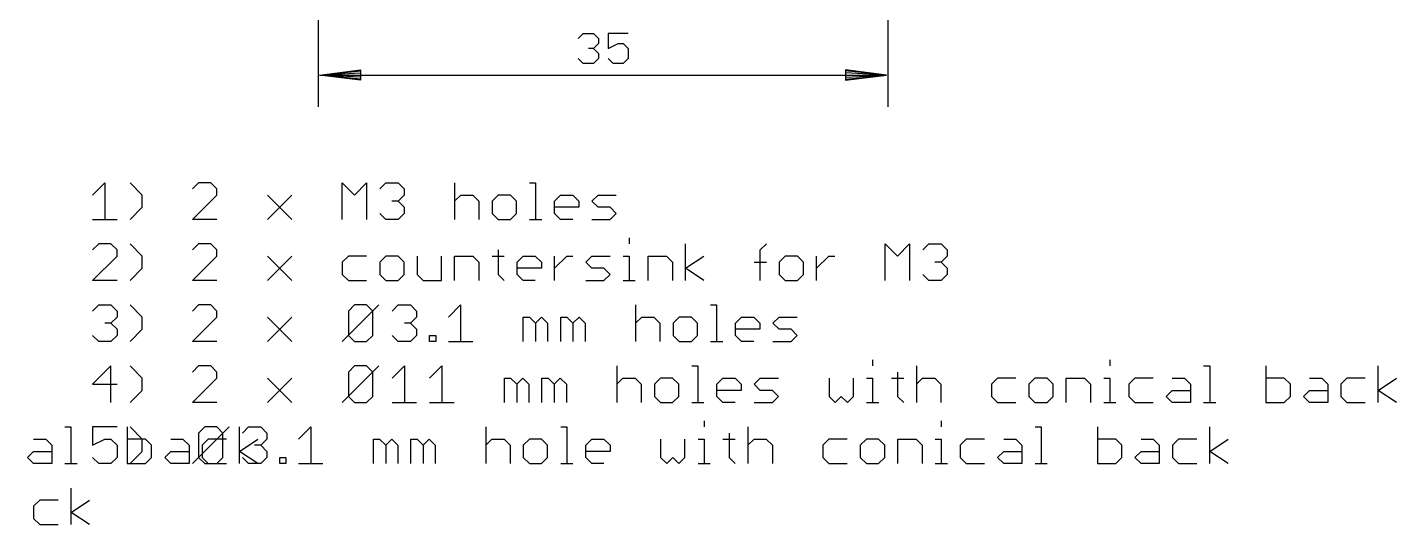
# Model space of a CAD drawing. Extents: x -17 to 135, y -36 to 126.
# Drawn here: x 51.1 to 135.3, y -36.1 to -5.6 of the extents above; entities that cross this region are included whole.
import ezdxf

# ---------------------------------------------------------------- set-up
doc = ezdxf.new("R2010")
doc.units = 0
doc.header["$MEASUREMENT"] = 0
doc.layers.add('114', color=253, linetype='CONTINUOUS', true_color=0xadadad)
doc.layers.add('47', color=140, linetype='CONTINUOUS', true_color=0x00bfff)

msp = doc.modelspace()

# ---------------------------------------------------------------- linework, layer by layer
at = {"layer": '114'}
for p, q in [((55.127, -15.8744), (55.8763, -15.1251)), ((55.8763, -15.1251), (55.8763, -17.373)), ((58.1783, -15.8744), (57.429, -15.1251)), ((61.6402, -15.1251), (61.2656, -15.4997)), ((62.3895, -15.1251), (61.6402, -15.1251)), ((62.7642, -15.4997), (62.3895, -15.1251)), ((70.4734, -17.373), (70.4734, -15.1251)), ((70.4734, -15.1251), (71.2227, -15.8744)), ((71.2227, -15.8744), (71.9721, -15.1251)), ((71.9721, -15.1251), (71.9721, -17.373)), ((72.7754, -15.4997), (73.1501, -15.1251)), ((73.1501, -15.1251), (73.8994, -15.1251)), ((73.8994, -15.1251), (74.274, -15.4997)), ((77.3793, -15.1251), (77.3793, -17.373)), ((81.9833, -15.1251), (82.3579, -15.1251)), ((82.3579, -15.1251), (82.3579, -17.373)), ((58.1783, -16.6237), (58.1783, -15.8744)), ((61.2656, -17.373), (62.7642, -15.8744)), ((62.7642, -15.8744), (62.7642, -15.4997)), ((65.8695, -15.8744), (67.3681, -17.373)), ((65.8695, -17.373), (67.3681, -15.8744)), ((74.274, -15.8744), (73.8994, -16.249)), ((74.274, -15.4997), (74.274, -15.8744)), ((77.3793, -16.249), (77.754, -15.8744)), ((77.754, -15.8744), (78.5033, -15.8744)), ((78.5033, -15.8744), (78.8779, -16.249)), ((80.056, -15.8744), (79.6813, -16.249)), ((80.8053, -15.8744), (80.056, -15.8744)), ((81.1799, -16.249), (80.8053, -15.8744)), ((83.5179, -16.249), (83.8926, -15.8744)), ((83.8926, -15.8744), (84.6419, -15.8744)), ((84.6419, -15.8744), (85.0165, -16.249)), ((85.8199, -16.249), (86.1945, -15.8744)), ((86.1945, -15.8744), (87.3185, -15.8744)), ((57.429, -17.373), (58.1783, -16.6237)), ((73.8994, -16.249), (73.5247, -16.249)), ((73.8994, -16.249), (74.274, -16.6237)), ((74.274, -16.6237), (74.274, -16.9983)), ((78.8779, -16.249), (78.8779, -17.373)), ((79.6813, -16.249), (79.6813, -16.9983)), ((81.1799, -16.9983), (81.1799, -16.249)), ((83.5179, -16.9983), (83.5179, -16.249)), ((85.0165, -16.6237), (83.5179, -16.6237)), ((85.0165, -16.249), (85.0165, -16.6237)), ((86.1945, -16.6237), (85.8199, -16.249)), ((86.9438, -16.6237), (86.1945, -16.6237)), ((87.3185, -16.9983), (86.9438, -16.6237)), ((55.127, -17.373), (56.6256, -17.373)), ((62.7642, -17.373), (61.2656, -17.373)), ((73.1501, -17.373), (72.7754, -16.9983)), ((73.8994, -17.373), (73.1501, -17.373)), ((74.274, -16.9983), (73.8994, -17.373)), ((79.6813, -16.9983), (80.056, -17.373)), ((80.056, -17.373), (80.8053, -17.373)), ((80.8053, -17.373), (81.1799, -16.9983)), ((81.9833, -17.373), (82.7326, -17.373)), ((83.8926, -17.373), (83.5179, -16.9983)), ((84.6419, -17.373), (83.8926, -17.373)), ((85.8199, -17.373), (86.9438, -17.373)), ((86.9438, -17.373), (87.3185, -16.9983)), ((88.1128, -18.5004), (88.1128, -18.8751)), ((55.5017, -18.8751), (55.127, -19.2497)), ((56.251, -18.8751), (55.5017, -18.8751)), ((56.6256, -19.2497), (56.251, -18.8751)), ((56.6256, -19.6244), (56.6256, -19.2497)), ((58.1783, -19.6244), (57.429, -18.8751)), ((61.6402, -18.8751), (61.2656, -19.2497)), ((62.3895, -18.8751), (61.6402, -18.8751)), ((62.7642, -19.2497), (62.3895, -18.8751)), ((62.7642, -19.6244), (62.7642, -19.2497)), ((80.056, -19.2497), (80.056, -20.7483)), ((91.5748, -21.123), (91.5748, -18.8751)), ((96.1697, -19.2497), (96.5444, -18.8751)), ((96.1697, -21.123), (96.1697, -19.2497)), ((103.8519, -21.123), (103.8519, -18.8751)), ((103.8519, -18.8751), (104.6012, -19.6244)), ((104.6012, -19.6244), (105.3505, -18.8751)), ((105.3505, -18.8751), (105.3505, -21.123)), ((106.1539, -19.2497), (106.5286, -18.8751)), ((106.5286, -18.8751), (107.2779, -18.8751)), ((107.2779, -18.8751), (107.6525, -19.2497)), ((107.6525, -19.2497), (107.6525, -19.6244)), ((55.127, -21.123), (56.6256, -19.6244)), ((58.1783, -20.3737), (58.1783, -19.6244)), ((61.2656, -21.123), (62.7642, -19.6244)), ((65.8695, -19.6244), (67.3681, -21.123)), ((65.8695, -21.123), (67.3681, -19.6244)), ((70.8481, -19.6244), (70.4734, -19.999)), ((70.4734, -19.999), (70.4734, -20.7483)), ((71.9721, -19.6244), (70.8481, -19.6244)), ((73.1501, -19.6244), (72.7754, -19.999)), ((72.7754, -19.999), (72.7754, -20.7483)), ((73.8994, -19.6244), (73.1501, -19.6244)), ((74.274, -19.999), (73.8994, -19.6244)), ((74.274, -20.7483), (74.274, -19.999)), ((75.0774, -19.6244), (75.0774, -20.7483)), ((76.576, -21.123), (76.576, -19.6244)), ((77.3793, -21.123), (77.3793, -19.6244)), ((77.3793, -19.6244), (78.5033, -19.6244)), ((78.5033, -19.6244), (78.8779, -19.999)), ((78.8779, -19.999), (78.8779, -21.123)), ((79.6813, -19.6244), (80.4306, -19.6244)), ((81.2159, -19.999), (81.5906, -19.6244)), ((81.2159, -20.7483), (81.2159, -19.999)), ((81.5906, -19.6244), (82.3399, -19.6244)), ((82.3399, -19.6244), (82.7146, -19.999)), ((82.7146, -19.999), (82.7146, -20.3737)), ((83.5179, -21.123), (83.5179, -19.6244)), ((83.5179, -20.3737), (84.2672, -19.6244)), ((84.2672, -19.6244), (84.6419, -19.6244)), ((85.4362, -19.999), (85.8109, -19.6244)), ((85.8109, -20.3737), (85.4362, -19.999)), ((85.8109, -19.6244), (86.9348, -19.6244)), ((87.7382, -19.6244), (88.1128, -19.6244)), ((88.1128, -19.6244), (88.1128, -21.123)), ((89.2728, -21.123), (89.2728, -19.6244)), ((89.2728, -19.6244), (90.3968, -19.6244)), ((90.3968, -19.6244), (90.7714, -19.999)), ((90.7714, -19.999), (90.7714, -21.123)), ((91.5748, -20.3737), (92.6987, -19.6244)), ((95.7951, -19.999), (96.5444, -19.999)), ((97.7044, -19.6244), (97.3297, -19.999)), ((97.3297, -19.999), (97.3297, -20.7483)), ((98.4537, -19.6244), (97.7044, -19.6244)), ((98.8283, -19.999), (98.4537, -19.6244)), ((98.8283, -20.7483), (98.8283, -19.999)), ((99.6317, -21.123), (99.6317, -19.6244)), ((99.6317, -20.3737), (100.381, -19.6244)), ((100.381, -19.6244), (100.7556, -19.6244)), ((107.2779, -19.999), (106.9032, -19.999)), ((107.6525, -19.6244), (107.2779, -19.999)), ((107.2779, -19.999), (107.6525, -20.3737)), ((57.429, -21.123), (58.1783, -20.3737)), ((70.4734, -20.7483), (70.8481, -21.123)), ((72.7754, -20.7483), (73.1501, -21.123)), ((73.8994, -21.123), (74.274, -20.7483)), ((75.0774, -20.7483), (75.452, -21.123)), ((80.056, -20.7483), (80.4306, -21.123)), ((82.7146, -20.3737), (81.2159, -20.3737)), ((81.5906, -21.123), (81.2159, -20.7483)), ((86.5602, -20.3737), (85.8109, -20.3737)), ((86.9348, -20.7483), (86.5602, -20.3737)), ((86.5602, -21.123), (86.9348, -20.7483)), ((92.6987, -21.123), (91.5748, -20.3737)), ((97.3297, -20.7483), (97.7044, -21.123)), ((98.4537, -21.123), (98.8283, -20.7483)), ((106.5286, -21.123), (106.1539, -20.7483)), ((107.6525, -20.7483), (107.2779, -21.123)), ((107.6525, -20.3737), (107.6525, -20.7483)), ((56.6256, -21.123), (55.127, -21.123)), ((62.7642, -21.123), (61.2656, -21.123)), ((70.8481, -21.123), (71.9721, -21.123)), ((73.1501, -21.123), (73.8994, -21.123)), ((75.452, -21.123), (76.576, -21.123)), ((82.3399, -21.123), (81.5906, -21.123)), ((85.4362, -21.123), (86.5602, -21.123)), ((87.7382, -21.123), (88.4875, -21.123)), ((97.7044, -21.123), (98.4537, -21.123)), ((107.2779, -21.123), (106.5286, -21.123)), ((55.127, -22.9997), (55.5017, -22.6251)), ((55.5017, -22.6251), (56.251, -22.6251)), ((56.251, -22.6251), (56.6256, -22.9997)), ((58.1783, -23.3744), (57.429, -22.6251)), ((61.6402, -22.6251), (61.2656, -22.9997)), ((62.3895, -22.6251), (61.6402, -22.6251)), ((62.7642, -22.9997), (62.3895, -22.6251)), ((70.4734, -24.873), (72.7214, -22.6251)), ((71.2227, -22.6251), (70.8481, -22.9997)), ((71.9721, -22.6251), (71.2227, -22.6251)), ((72.3467, -22.9997), (71.9721, -22.6251)), ((73.5427, -22.9997), (73.9174, -22.6251)), ((73.9174, -22.6251), (74.6667, -22.6251)), ((74.6667, -22.6251), (75.0413, -22.9997)), ((76.9957, -23.3744), (77.745, -22.6251)), ((77.745, -22.6251), (77.745, -24.873)), ((88.5055, -22.6251), (88.5055, -24.873)), ((93.1094, -22.6251), (93.4841, -22.6251)), ((93.4841, -22.6251), (93.4841, -24.873)), ((56.6256, -23.3744), (56.251, -23.749)), ((56.6256, -22.9997), (56.6256, -23.3744)), ((58.1783, -24.1237), (58.1783, -23.3744)), ((61.2656, -24.873), (62.7642, -23.3744)), ((62.7642, -23.3744), (62.7642, -22.9997)), ((65.8695, -23.3744), (67.3681, -24.873)), ((65.8695, -24.873), (67.3681, -23.3744)), ((70.8481, -22.9997), (70.8481, -24.4983)), ((72.3467, -24.4983), (72.3467, -22.9997)), ((75.0413, -23.3744), (74.6667, -23.749)), ((75.0413, -22.9997), (75.0413, -23.3744)), ((81.5996, -24.873), (81.5996, -23.3744)), ((81.5996, -23.3744), (81.9743, -23.3744)), ((81.9743, -23.3744), (82.3489, -23.749)), ((82.3489, -23.749), (82.7236, -23.3744)), ((82.7236, -23.3744), (83.0982, -23.749)), ((83.9016, -24.873), (83.9016, -23.3744)), ((83.9016, -23.3744), (84.2762, -23.3744)), ((84.2762, -23.3744), (84.6509, -23.749)), ((84.6509, -23.749), (85.0255, -23.3744)), ((85.0255, -23.3744), (85.4002, -23.749)), ((88.5055, -23.749), (88.8802, -23.3744)), ((88.8802, -23.3744), (89.6295, -23.3744)), ((89.6295, -23.3744), (90.0041, -23.749)), ((91.1821, -23.3744), (90.8075, -23.749)), ((91.9314, -23.3744), (91.1821, -23.3744)), ((92.3061, -23.749), (91.9314, -23.3744)), ((94.6441, -23.749), (95.0187, -23.3744)), ((95.0187, -23.3744), (95.768, -23.3744)), ((95.768, -23.3744), (96.1427, -23.749)), ((96.946, -23.749), (97.3207, -23.3744)), ((97.3207, -23.3744), (98.4447, -23.3744)), ((56.251, -23.749), (55.8763, -23.749)), ((56.251, -23.749), (56.6256, -24.1237)), ((56.6256, -24.1237), (56.6256, -24.4983)), ((57.429, -24.873), (58.1783, -24.1237)), ((74.6667, -23.749), (74.292, -23.749)), ((74.6667, -23.749), (75.0413, -24.1237)), ((75.0413, -24.1237), (75.0413, -24.4983)), ((82.3489, -23.749), (82.3489, -24.873)), ((83.0982, -23.749), (83.0982, -24.873)), ((84.6509, -23.749), (84.6509, -24.873)), ((85.4002, -23.749), (85.4002, -24.873)), ((90.0041, -23.749), (90.0041, -24.873)), ((90.8075, -23.749), (90.8075, -24.4983)), ((92.3061, -24.4983), (92.3061, -23.749)), ((94.6441, -24.4983), (94.6441, -23.749)), ((96.1427, -24.1237), (94.6441, -24.1237)), ((96.1427, -23.749), (96.1427, -24.1237)), ((97.3207, -24.1237), (96.946, -23.749)), ((98.07, -24.1237), (97.3207, -24.1237)), ((98.4447, -24.4983), (98.07, -24.1237)), ((55.5017, -24.873), (55.127, -24.4983)), ((56.251, -24.873), (55.5017, -24.873)), ((56.6256, -24.4983), (56.251, -24.873)), ((62.7642, -24.873), (61.2656, -24.873)), ((70.8481, -24.4983), (71.2227, -24.873)), ((71.2227, -24.873), (71.9721, -24.873)), ((71.9721, -24.873), (72.3467, -24.4983)), ((73.9174, -24.873), (73.5427, -24.4983)), ((74.6667, -24.873), (73.9174, -24.873)), ((75.0413, -24.4983), (74.6667, -24.873)), ((75.8447, -24.873), (75.8447, -24.4983)), ((75.8447, -24.4983), (76.2193, -24.4983)), ((76.2193, -24.873), (75.8447, -24.873)), ((76.2193, -24.4983), (76.2193, -24.873)), ((76.9957, -24.873), (78.4943, -24.873)), ((90.8075, -24.4983), (91.1821, -24.873)), ((91.1821, -24.873), (91.9314, -24.873)), ((91.9314, -24.873), (92.3061, -24.4983)), ((93.1094, -24.873), (93.8587, -24.873)), ((95.0187, -24.873), (94.6441, -24.4983)), ((95.768, -24.873), (95.0187, -24.873)), ((96.946, -24.873), (98.07, -24.873)), ((98.07, -24.873), (98.4447, -24.4983)), ((103.0756, -26.0004), (103.0756, -26.3751)), ((117.6547, -26.0004), (117.6547, -26.3751)), ((56.251, -26.3751), (55.127, -27.499)), ((56.251, -28.623), (56.251, -26.3751)), ((58.1783, -27.1244), (57.429, -26.3751)), ((61.6402, -26.3751), (61.2656, -26.7497)), ((62.3895, -26.3751), (61.6402, -26.3751)), ((62.7642, -26.7497), (62.3895, -26.3751)), ((62.7642, -27.1244), (62.7642, -26.7497)), ((70.4734, -28.623), (72.7214, -26.3751)), ((71.2227, -26.3751), (70.8481, -26.7497)), ((70.8481, -26.7497), (70.8481, -28.2483)), ((71.9721, -26.3751), (71.2227, -26.3751)), ((72.3467, -26.7497), (71.9721, -26.3751)), ((72.3467, -28.2483), (72.3467, -26.7497)), ((73.5427, -27.1244), (74.292, -26.3751)), ((74.292, -26.3751), (74.292, -28.623)), ((75.8447, -27.1244), (76.594, -26.3751)), ((76.594, -26.3751), (76.594, -28.623)), ((87.3545, -26.3751), (87.3545, -28.623)), ((91.9584, -26.3751), (92.3331, -26.3751)), ((92.3331, -26.3751), (92.3331, -28.623)), ((104.6103, -26.7497), (104.6103, -28.2483)), ((105.7702, -26.3751), (105.7702, -28.623)), ((123.4186, -26.3751), (123.7933, -26.3751)), ((123.7933, -26.3751), (123.7933, -28.623)), ((127.2553, -26.3751), (127.2553, -28.623)), ((134.1612, -28.623), (134.1612, -26.3751)), ((55.127, -27.499), (56.6256, -27.499)), ((58.1783, -27.8737), (58.1783, -27.1244)), ((61.2656, -28.623), (62.7642, -27.1244)), ((65.8695, -27.1244), (67.3681, -28.623)), ((65.8695, -28.623), (67.3681, -27.1244)), ((80.4486, -28.623), (80.4486, -27.1244)), ((80.4486, -27.1244), (80.8233, -27.1244)), ((80.8233, -27.1244), (81.1979, -27.499)), ((81.1979, -27.499), (81.5726, -27.1244)), ((81.1979, -27.499), (81.1979, -28.623)), ((81.5726, -27.1244), (81.9472, -27.499)), ((81.9472, -27.499), (81.9472, -28.623)), ((82.7506, -28.623), (82.7506, -27.1244)), ((82.7506, -27.1244), (83.1252, -27.1244)), ((83.1252, -27.1244), (83.4999, -27.499)), ((83.4999, -27.499), (83.8745, -27.1244)), ((83.4999, -27.499), (83.4999, -28.623)), ((83.8745, -27.1244), (84.2492, -27.499)), ((84.2492, -27.499), (84.2492, -28.623)), ((87.3545, -27.499), (87.7292, -27.1244)), ((87.7292, -27.1244), (88.4785, -27.1244)), ((88.4785, -27.1244), (88.8531, -27.499)), ((88.8531, -27.499), (88.8531, -28.623)), ((90.0311, -27.1244), (89.6565, -27.499)), ((89.6565, -27.499), (89.6565, -28.2483)), ((90.7804, -27.1244), (90.0311, -27.1244)), ((91.1551, -27.499), (90.7804, -27.1244)), ((91.1551, -28.2483), (91.1551, -27.499)), ((93.4931, -27.499), (93.8677, -27.1244)), ((93.4931, -28.2483), (93.4931, -27.499)), ((93.8677, -27.1244), (94.6171, -27.1244)), ((94.6171, -27.1244), (94.9917, -27.499)), ((94.9917, -27.499), (94.9917, -27.8737)), ((95.7951, -27.499), (96.1697, -27.1244)), ((96.1697, -27.8737), (95.7951, -27.499)), ((96.1697, -27.1244), (97.2937, -27.1244)), ((100.399, -27.1244), (100.399, -28.2483)), ((101.8976, -28.2483), (101.8976, -27.1244)), ((102.701, -27.1244), (103.0756, -27.1244)), ((103.0756, -27.1244), (103.0756, -28.623)), ((104.2356, -27.1244), (104.9849, -27.1244)), ((105.7702, -27.499), (106.1449, -27.1244)), ((106.1449, -27.1244), (106.8942, -27.1244)), ((106.8942, -27.1244), (107.2689, -27.499)), ((107.2689, -27.499), (107.2689, -28.623)), ((110.7488, -27.1244), (110.3742, -27.499)), ((110.3742, -27.499), (110.3742, -28.2483)), ((111.8728, -27.1244), (110.7488, -27.1244)), ((113.0508, -27.1244), (112.6761, -27.499)), ((112.6761, -27.499), (112.6761, -28.2483)), ((113.8001, -27.1244), (113.0508, -27.1244)), ((114.1748, -27.499), (113.8001, -27.1244)), ((114.1748, -28.2483), (114.1748, -27.499)), ((114.9781, -28.623), (114.9781, -27.1244)), ((114.9781, -27.1244), (116.1021, -27.1244)), ((116.1021, -27.1244), (116.4767, -27.499)), ((116.4767, -27.499), (116.4767, -28.623)), ((117.2801, -27.1244), (117.6547, -27.1244)), ((117.6547, -27.1244), (117.6547, -28.623)), ((119.1894, -27.1244), (118.8147, -27.499)), ((118.8147, -27.499), (118.8147, -28.2483)), ((120.3133, -27.1244), (119.1894, -27.1244)), ((121.4913, -27.1244), (122.2406, -27.1244)), ((122.2406, -27.1244), (122.6153, -27.499)), ((122.6153, -27.499), (122.6153, -28.623)), ((128.3792, -27.1244), (127.2553, -27.1244)), ((128.7539, -27.499), (128.3792, -27.1244)), ((128.7539, -28.2483), (128.7539, -27.499)), ((129.9319, -27.1244), (130.6812, -27.1244)), ((130.6812, -27.1244), (131.0558, -27.499)), ((131.0558, -27.499), (131.0558, -28.623)), ((132.2338, -27.1244), (131.8592, -27.499)), ((131.8592, -27.499), (131.8592, -28.2483)), ((133.3578, -27.1244), (132.2338, -27.1244)), ((134.1612, -27.8737), (135.2851, -27.1244)), ((57.429, -28.623), (58.1783, -27.8737)), ((70.8481, -28.2483), (71.2227, -28.623)), ((71.9721, -28.623), (72.3467, -28.2483)), ((89.6565, -28.2483), (90.0311, -28.623)), ((90.7804, -28.623), (91.1551, -28.2483)), ((94.9917, -27.8737), (93.4931, -27.8737)), ((93.8677, -28.623), (93.4931, -28.2483)), ((96.919, -27.8737), (96.1697, -27.8737)), ((97.2937, -28.2483), (96.919, -27.8737)), ((96.919, -28.623), (97.2937, -28.2483)), ((100.399, -28.2483), (100.7736, -28.623)), ((100.7736, -28.623), (101.1483, -28.2483)), ((101.1483, -28.2483), (101.523, -28.623)), ((101.523, -28.623), (101.8976, -28.2483)), ((104.6103, -28.2483), (104.9849, -28.623)), ((110.3742, -28.2483), (110.7488, -28.623)), ((112.6761, -28.2483), (113.0508, -28.623)), ((113.8001, -28.623), (114.1748, -28.2483)), ((118.8147, -28.2483), (119.1894, -28.623)), ((121.1167, -28.2483), (121.4913, -27.8737)), ((121.4913, -28.623), (121.1167, -28.2483)), ((121.4913, -27.8737), (122.6153, -27.8737)), ((128.3792, -28.623), (128.7539, -28.2483)), ((129.5572, -28.2483), (129.9319, -27.8737)), ((129.9319, -28.623), (129.5572, -28.2483)), ((129.9319, -27.8737), (131.0558, -27.8737)), ((131.8592, -28.2483), (132.2338, -28.623)), ((135.2851, -28.623), (134.1612, -27.8737)), ((62.7642, -28.623), (61.2656, -28.623)), ((71.2227, -28.623), (71.9721, -28.623)), ((73.5427, -28.623), (75.0413, -28.623)), ((75.8447, -28.623), (77.3433, -28.623)), ((90.0311, -28.623), (90.7804, -28.623)), ((91.9584, -28.623), (92.7078, -28.623)), ((94.6171, -28.623), (93.8677, -28.623)), ((95.7951, -28.623), (96.919, -28.623)), ((102.701, -28.623), (103.4503, -28.623)), ((110.7488, -28.623), (111.8728, -28.623)), ((113.0508, -28.623), (113.8001, -28.623)), ((117.2801, -28.623), (118.0294, -28.623)), ((119.1894, -28.623), (120.3133, -28.623)), ((122.6153, -28.623), (121.4913, -28.623)), ((123.4186, -28.623), (124.168, -28.623)), ((127.2553, -28.623), (128.3792, -28.623)), ((131.0558, -28.623), (129.9319, -28.623)), ((132.2338, -28.623), (133.3578, -28.623)), ((53.4186, -30.1251), (53.7933, -30.1251)), ((53.7933, -30.1251), (53.7933, -32.373)), ((56.6256, -30.1251), (55.127, -30.1251)), ((55.127, -30.1251), (55.127, -31.249)), ((57.2553, -30.1251), (57.2553, -32.373)), ((58.1783, -30.8744), (57.429, -30.1251)), ((61.2656, -32.373), (63.5135, -30.1251)), ((62.0149, -30.1251), (61.6402, -30.4997)), ((62.7642, -30.1251), (62.0149, -30.1251)), ((63.1388, -30.4997), (62.7642, -30.1251)), ((64.1612, -32.373), (64.1612, -30.1251)), ((64.3349, -30.4997), (64.7095, -30.1251)), ((64.7095, -30.1251), (65.4588, -30.1251)), ((65.4588, -30.1251), (65.8335, -30.4997)), ((67.7878, -30.8744), (68.5371, -30.1251)), ((68.5371, -30.1251), (68.5371, -32.373)), ((79.2976, -30.1251), (79.2976, -32.373)), ((83.9016, -30.1251), (84.2762, -30.1251)), ((84.2762, -30.1251), (84.2762, -32.373)), ((92.7168, -29.7504), (92.7168, -30.1251)), ((95.4114, -30.1251), (95.4114, -32.373)), ((107.2959, -29.7504), (107.2959, -30.1251)), ((113.0598, -30.1251), (113.4345, -30.1251)), ((113.4345, -30.1251), (113.4345, -32.373)), ((116.8964, -30.1251), (116.8964, -32.373)), ((123.8023, -32.373), (123.8023, -30.1251)), ((51.4913, -30.8744), (52.2406, -30.8744)), ((52.2406, -30.8744), (52.6153, -31.249)), ((55.127, -31.249), (55.8763, -30.8744)), ((55.8763, -30.8744), (56.251, -30.8744)), ((56.251, -30.8744), (56.6256, -31.249)), ((58.3792, -30.8744), (57.2553, -30.8744)), ((58.1783, -31.6237), (58.1783, -30.8744)), ((58.7539, -31.249), (58.3792, -30.8744)), ((59.9319, -30.8744), (60.6812, -30.8744)), ((60.6812, -30.8744), (61.0558, -31.249)), ((61.6402, -30.4997), (61.6402, -31.9983)), ((62.2338, -30.8744), (61.8592, -31.249)), ((63.3578, -30.8744), (62.2338, -30.8744)), ((63.1388, -31.9983), (63.1388, -30.4997)), ((64.1612, -31.6237), (65.2851, -30.8744)), ((65.8335, -30.8744), (65.4588, -31.249)), ((65.8335, -30.4997), (65.8335, -30.8744)), ((72.3917, -32.373), (72.3917, -30.8744)), ((72.3917, -30.8744), (72.7664, -30.8744)), ((72.7664, -30.8744), (73.141, -31.249)), ((73.141, -31.249), (73.5157, -30.8744)), ((73.5157, -30.8744), (73.8904, -31.249)), ((74.6937, -32.373), (74.6937, -30.8744)), ((74.6937, -30.8744), (75.0684, -30.8744)), ((75.0684, -30.8744), (75.443, -31.249)), ((75.443, -31.249), (75.8177, -30.8744)), ((75.8177, -30.8744), (76.1923, -31.249)), ((79.2976, -31.249), (79.6723, -30.8744)), ((79.6723, -30.8744), (80.4216, -30.8744)), ((80.4216, -30.8744), (80.7963, -31.249)), ((81.9743, -30.8744), (81.5996, -31.249)), ((82.7236, -30.8744), (81.9743, -30.8744)), ((83.0982, -31.249), (82.7236, -30.8744)), ((85.4362, -31.249), (85.8109, -30.8744)), ((85.8109, -30.8744), (86.5602, -30.8744)), ((86.5602, -30.8744), (86.9348, -31.249)), ((90.0401, -30.8744), (90.0401, -31.9983)), ((91.5388, -31.9983), (91.5388, -30.8744)), ((92.3421, -30.8744), (92.7168, -30.8744)), ((92.7168, -30.8744), (92.7168, -32.373)), ((93.8768, -30.8744), (94.6261, -30.8744)), ((94.2514, -30.4997), (94.2514, -31.9983)), ((95.4114, -31.249), (95.7861, -30.8744)), ((95.7861, -30.8744), (96.5354, -30.8744)), ((96.5354, -30.8744), (96.91, -31.249)), ((100.39, -30.8744), (100.0153, -31.249)), ((101.5139, -30.8744), (100.39, -30.8744)), ((102.6919, -30.8744), (102.3173, -31.249)), ((103.4413, -30.8744), (102.6919, -30.8744)), ((103.8159, -31.249), (103.4413, -30.8744)), ((104.6193, -32.373), (104.6193, -30.8744)), ((104.6193, -30.8744), (105.7432, -30.8744)), ((105.7432, -30.8744), (106.1179, -31.249)), ((106.9212, -30.8744), (107.2959, -30.8744)), ((107.2959, -30.8744), (107.2959, -32.373)), ((108.8305, -30.8744), (108.4559, -31.249)), ((109.9545, -30.8744), (108.8305, -30.8744)), ((111.1325, -30.8744), (111.8818, -30.8744)), ((111.8818, -30.8744), (112.2564, -31.249)), ((118.0204, -30.8744), (116.8964, -30.8744)), ((118.395, -31.249), (118.0204, -30.8744)), ((119.573, -30.8744), (120.3223, -30.8744)), ((120.3223, -30.8744), (120.697, -31.249)), ((121.875, -30.8744), (121.5003, -31.249)), ((122.999, -30.8744), (121.875, -30.8744)), ((123.8023, -31.6237), (124.9263, -30.8744)), ((51.1167, -31.9983), (51.4913, -31.6237)), ((51.4913, -31.6237), (52.6153, -31.6237)), ((52.6153, -31.249), (52.6153, -32.373)), ((56.6256, -31.249), (56.6256, -31.9983)), ((57.429, -32.373), (58.1783, -31.6237)), ((58.7539, -31.9983), (58.7539, -31.249)), ((59.5572, -31.9983), (59.9319, -31.6237)), ((59.9319, -31.6237), (61.0558, -31.6237)), ((61.0558, -31.249), (61.0558, -32.373)), ((61.8592, -31.249), (61.8592, -31.9983)), ((65.2851, -32.373), (64.1612, -31.6237)), ((65.4588, -31.249), (65.0842, -31.249)), ((65.4588, -31.249), (65.8335, -31.6237)), ((65.8335, -31.6237), (65.8335, -31.9983)), ((73.141, -31.249), (73.141, -32.373)), ((73.8904, -31.249), (73.8904, -32.373)), ((75.443, -31.249), (75.443, -32.373)), ((76.1923, -31.249), (76.1923, -32.373)), ((80.7963, -31.249), (80.7963, -32.373)), ((81.5996, -31.249), (81.5996, -31.9983)), ((83.0982, -31.9983), (83.0982, -31.249)), ((85.4362, -31.9983), (85.4362, -31.249)), ((86.9348, -31.6237), (85.4362, -31.6237)), ((86.9348, -31.249), (86.9348, -31.6237)), ((96.91, -31.249), (96.91, -32.373)), ((100.0153, -31.249), (100.0153, -31.9983)), ((102.3173, -31.249), (102.3173, -31.9983)), ((103.8159, -31.9983), (103.8159, -31.249)), ((106.1179, -31.249), (106.1179, -32.373)), ((108.4559, -31.249), (108.4559, -31.9983)), ((110.7578, -31.9983), (111.1325, -31.6237)), ((111.1325, -31.6237), (112.2564, -31.6237)), ((112.2564, -31.249), (112.2564, -32.373)), ((118.395, -31.9983), (118.395, -31.249)), ((119.1984, -31.9983), (119.573, -31.6237)), ((119.573, -31.6237), (120.697, -31.6237)), ((120.697, -31.249), (120.697, -32.373)), ((121.5003, -31.249), (121.5003, -31.9983)), ((124.9263, -32.373), (123.8023, -31.6237)), ((51.4913, -32.373), (51.1167, -31.9983)), ((52.6153, -32.373), (51.4913, -32.373)), ((53.4186, -32.373), (54.168, -32.373)), ((55.5017, -32.373), (55.127, -31.9983)), ((56.251, -32.373), (55.5017, -32.373)), ((56.6256, -31.9983), (56.251, -32.373)), ((57.2553, -32.373), (58.3792, -32.373)), ((58.3792, -32.373), (58.7539, -31.9983)), ((59.9319, -32.373), (59.5572, -31.9983)), ((61.0558, -32.373), (59.9319, -32.373)), ((61.6402, -31.9983), (62.0149, -32.373)), ((61.8592, -31.9983), (62.2338, -32.373)), ((62.0149, -32.373), (62.7642, -32.373)), ((62.2338, -32.373), (63.3578, -32.373)), ((62.7642, -32.373), (63.1388, -31.9983)), ((64.7095, -32.373), (64.3349, -31.9983)), ((65.4588, -32.373), (64.7095, -32.373)), ((65.8335, -31.9983), (65.4588, -32.373)), ((66.6368, -32.373), (66.6368, -31.9983)), ((66.6368, -31.9983), (67.0115, -31.9983)), ((67.0115, -32.373), (66.6368, -32.373)), ((67.0115, -31.9983), (67.0115, -32.373)), ((67.7878, -32.373), (69.2864, -32.373)), ((81.5996, -31.9983), (81.9743, -32.373)), ((81.9743, -32.373), (82.7236, -32.373)), ((82.7236, -32.373), (83.0982, -31.9983)), ((83.9016, -32.373), (84.6509, -32.373)), ((85.8109, -32.373), (85.4362, -31.9983)), ((86.5602, -32.373), (85.8109, -32.373)), ((90.0401, -31.9983), (90.4148, -32.373)), ((90.4148, -32.373), (90.7895, -31.9983)), ((90.7895, -31.9983), (91.1641, -32.373)), ((91.1641, -32.373), (91.5388, -31.9983)), ((92.3421, -32.373), (93.0914, -32.373)), ((94.2514, -31.9983), (94.6261, -32.373)), ((100.0153, -31.9983), (100.39, -32.373)), ((100.39, -32.373), (101.5139, -32.373)), ((102.3173, -31.9983), (102.6919, -32.373)), ((102.6919, -32.373), (103.4413, -32.373)), ((103.4413, -32.373), (103.8159, -31.9983)), ((106.9212, -32.373), (107.6705, -32.373)), ((108.4559, -31.9983), (108.8305, -32.373)), ((108.8305, -32.373), (109.9545, -32.373)), ((111.1325, -32.373), (110.7578, -31.9983)), ((112.2564, -32.373), (111.1325, -32.373)), ((113.0598, -32.373), (113.8091, -32.373)), ((116.8964, -32.373), (118.0204, -32.373)), ((118.0204, -32.373), (118.395, -31.9983)), ((119.573, -32.373), (119.1984, -31.9983)), ((120.697, -32.373), (119.573, -32.373)), ((121.5003, -31.9983), (121.875, -32.373)), ((121.875, -32.373), (122.999, -32.373)), ((53.8023, -36.123), (53.8023, -33.8751)), ((51.875, -34.6244), (51.5003, -34.999)), ((51.5003, -34.999), (51.5003, -35.7483)), ((52.999, -34.6244), (51.875, -34.6244)), ((53.8023, -35.3737), (54.9263, -34.6244)), ((51.5003, -35.7483), (51.875, -36.123)), ((51.875, -36.123), (52.999, -36.123)), ((54.9263, -36.123), (53.8023, -35.3737))]:
    msp.add_line(p, q, dxfattribs=at)
at = {"layer": '47'}
for p, q in [((69, 0), (69, -10.45)), ((104, 0), (104, -10.45)), ((84.9829, -6.2528), (85.2911, -5.9446)), ((85.2911, -5.9446), (85.9075, -5.9446)), ((85.9075, -5.9446), (86.2157, -6.2528)), ((86.2157, -6.561), (85.9075, -6.8692)), ((86.2157, -6.2528), (86.2157, -6.561)), ((88.0573, -5.9446), (86.8245, -5.9446)), ((86.8245, -5.9446), (86.8245, -6.8692)), ((86.8245, -6.8692), (87.4409, -6.561)), ((87.4409, -6.561), (87.7491, -6.561)), ((87.7491, -6.561), (88.0573, -6.8692)), ((85.2911, -7.7938), (84.9829, -7.4856)), ((85.9075, -6.8692), (85.5993, -6.8692)), ((85.9075, -6.8692), (86.2157, -7.1774)), ((86.2157, -7.4856), (85.9075, -7.7938)), ((86.2157, -7.1774), (86.2157, -7.4856)), ((87.1327, -7.7938), (86.8245, -7.4856)), ((88.0573, -7.4856), (87.7491, -7.7938)), ((88.0573, -6.8692), (88.0573, -7.4856)), ((69.065, -8.5), (71.6, -8.1808)), ((69.065, -8.5), (71.6, -8.24)), ((69.065, -8.5), (71.6, -8.37)), ((71.6, -8.1808), (71.6, -8.8192)), ((85.9075, -7.7938), (85.2911, -7.7938)), ((87.7491, -7.7938), (87.1327, -7.7938)), ((103.935, -8.5), (101.4, -8.1808)), ((101.4, -8.1808), (101.4, -8.8192)), ((103.935, -8.5), (101.4, -8.24)), ((103.935, -8.5), (101.4, -8.37)), ((69.065, -8.5), (103.935, -8.5)), ((71.6, -8.8192), (69.065, -8.5)), ((71.6, -8.63), (69.065, -8.5)), ((71.6, -8.76), (69.065, -8.5)), ((101.4, -8.8192), (103.935, -8.5)), ((101.4, -8.63), (103.935, -8.5)), ((101.4, -8.76), (103.935, -8.5))]:
    msp.add_line(p, q, dxfattribs=at)

doc.saveas('drawing.dxf')
